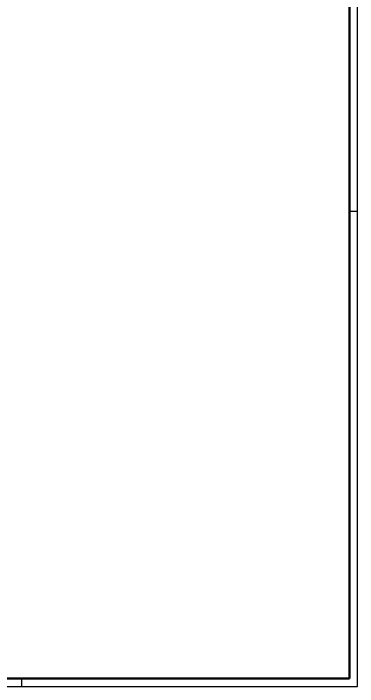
# Model space of a CAD drawing. Header units: millimetres. Extents: x 0 to 1200, y 0 to 841.
# Drawn here: x 984.8 to 1200, y 0 to 420.5 of the extents above; entities that cross this region are included whole.
import ezdxf

# ---------------------------------------------------------------- set-up
doc = ezdxf.new("R2010")
doc.units = ezdxf.units.MM
doc.layers.add('Standard', color=7, linetype='Continuous', lineweight=25)

msp = doc.modelspace()

# ---------------------------------------------------------------- linework, layer by layer
at = {"layer": 'Standard', "color": 7, "linetype": 'Continuous', "lineweight": 25}
for p, q in [((1200, 0), (1200, 841)), ((1195, 297), (1200, 297)), ((990, 0), (990, 5)), ((0, 0), (1200, 0))]:
    msp.add_line(p, q, dxfattribs=at)
at = {"layer": 'Standard', "color": 30, "linetype": 'Continuous', "lineweight": 50}
for p, q in [((1195, 5), (1195, 836)), ((5, 5), (1195, 5))]:
    msp.add_line(p, q, dxfattribs=at)

doc.saveas('drawing.dxf')
